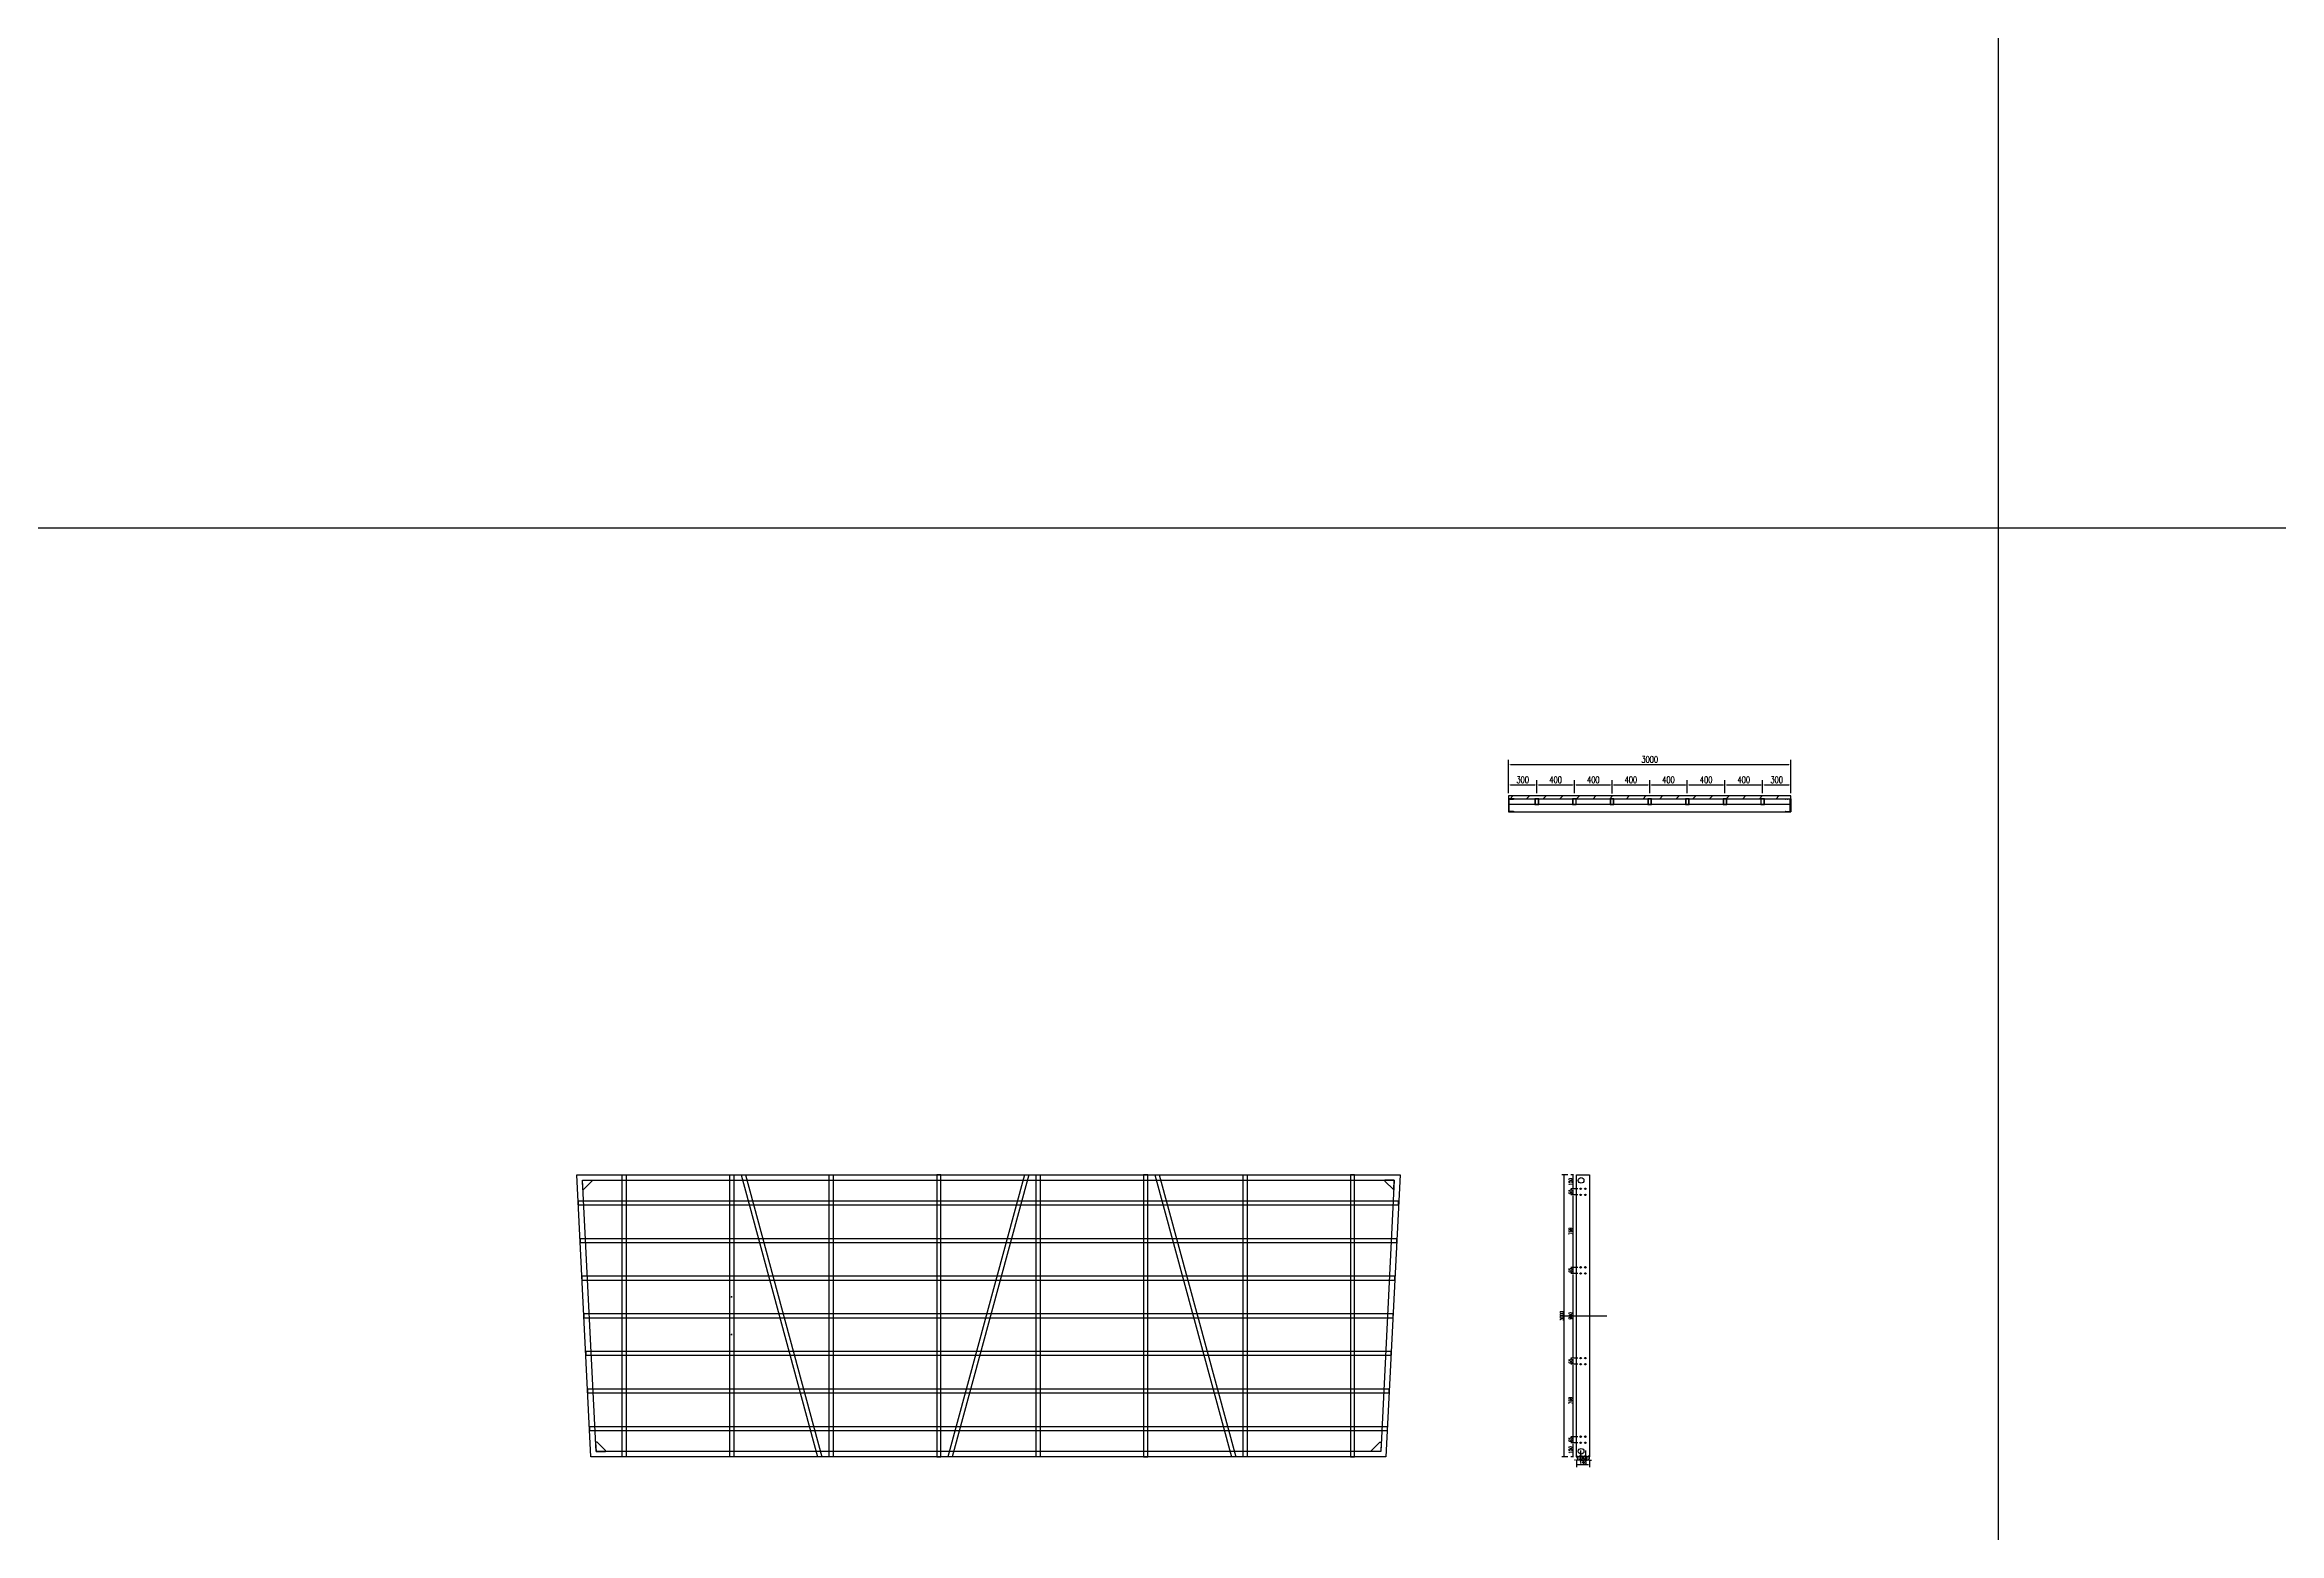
# Model space of a CAD drawing. Extents: x 1254079 to 1500931, y -102737 to 142253.
# Drawn here: x 1307200 to 1330956, y 36851 to 52675 of the extents above; entities that cross this region are included whole.
import ezdxf

# ---------------------------------------------------------------- set-up
doc = ezdxf.new("R2010")
doc.units = 0
doc.header["$LTSCALE"] = 1000
doc.header["$MEASUREMENT"] = 0
for name, color, linetype in [('14#槽钢', 3, 'Continuous'), ('PUB_DIM', 3, 'Continuous'), ('W-STEEL_FRAME钢架', 3, 'Continuous'), ('W-STEEL_KEEL钢龙骨', 5, 'Continuous'), ('W-WOOD_FLOOR木地板', 30, 'Continuous'), ('钢架', 90, 'Continuous')]:
    doc.layers.add(name, color=color, linetype=linetype)
doc.styles.add('STANDARD_T3', font='simplex.shx', dxfattribs={"width": 0.7, "bigfont": 'gbcbig.shx'})
doc.dimstyles.new('W&&10', dxfattribs={"dimtxt": 35, "dimasz": 10, "dimexe": 25, "dimexo": 30, "dimgap": 10, "dimtad": 1, "dimdec": 0, "dimzin": 0, "dimdsep": 46, "dimtxsty": 'STANDARD_T3', "dimcen": 0.09, "dimclrd": 1, "dimclre": 1, "dimclrt": 7, "dimazin": 2, "dimtfac": 1, "dimtdec": 0, "dimtix": 1, "dimtmove": 2, "dimatfit": 3, "dimfxl": 100, "dimtolj": 1, "dimtzin": 0, "dimarcsym": 0})
doc.dimstyles.new('W&&20', dxfattribs={"dimtxt": 70, "dimasz": 20, "dimexe": 50, "dimexo": 60, "dimgap": 20, "dimtad": 1, "dimdec": 0, "dimzin": 0, "dimdsep": 46, "dimtxsty": 'STANDARD_T3', "dimcen": 0.09, "dimclrd": 1, "dimclre": 1, "dimclrt": 7, "dimazin": 2, "dimtfac": 1, "dimtdec": 0, "dimtix": 1, "dimtmove": 2, "dimatfit": 3, "dimfxl": 100, "dimtolj": 1, "dimtzin": 0, "dimarcsym": 0})

# ---------------------------------------------------------------- blocks, each defined once
blk = doc.blocks.new('*U400')
at = {"layer": '14#槽钢'}
blk.add_lwpolyline([(0, 29946), (0, -29946)], dxfattribs=at)
blk = doc.blocks.new('*U401')
at = {"layer": '14#槽钢', "color": 0, "linetype": 'ByBlock', "lineweight": -2, "transparency": 16777216}
blk.add_blockref('*U400', (43523, 0), dxfattribs=at)
blk = doc.blocks.new('*D621')
at = {"layer": 'Defpoints', "color": 0, "transparency": 16777216}
for p in [(1323448, 37813), (1323529, 37813), (1323484, 37663)]:
    blk.add_point(p, dxfattribs=at)
at = {"layer": 'W-STEEL_FRAME钢架', "color": 1, "lineweight": -2, "transparency": 16777216}
for p, q in [((1323499, 37813), (1323423, 37813)), ((1323448, 37673), (1323448, 37803)), ((1323454, 37663), (1323423, 37663))]:
    blk.add_line(p, q, dxfattribs=at)
at = {"layer": 'W-STEEL_FRAME钢架', "color": 1, "transparency": 16777216}
for points in [[(1323446, 37803), (1323449, 37803), (1323448, 37813)], [(1323446, 37673), (1323449, 37673), (1323448, 37663)]]:
    blk.add_solid(points, dxfattribs=at)
at = {"layer": 'W-STEEL_FRAME钢架', "color": 7, "transparency": 16777216, "insert": (1323420, 37738), "char_height": 35, "attachment_point": 5, "rotation": 90, "style": 'STANDARD_T3'}
blk.add_mtext('\\A1;150', dxfattribs=at)
blk = doc.blocks.new('*D622')
at = {"layer": 'Defpoints', "color": 0, "transparency": 16777216}
for p in [(1323448, 37878), (1323529, 37878), (1323529, 37813)]:
    blk.add_point(p, dxfattribs=at)
at = {"layer": 'W-STEEL_FRAME钢架', "color": 1, "lineweight": -2, "transparency": 16777216}
for p, q in [((1323499, 37878), (1323423, 37878)), ((1323499, 37813), (1323423, 37813)), ((1323448, 37823), (1323448, 37868))]:
    blk.add_line(p, q, dxfattribs=at)
at = {"layer": 'W-STEEL_FRAME钢架', "color": 1, "transparency": 16777216}
for points in [[(1323446, 37868), (1323449, 37868), (1323448, 37878)], [(1323446, 37823), (1323449, 37823), (1323448, 37813)]]:
    blk.add_solid(points, dxfattribs=at)
at = {"layer": 'W-STEEL_FRAME钢架', "color": 7, "transparency": 16777216, "insert": (1323420, 37846), "char_height": 35, "attachment_point": 5, "rotation": 90, "style": 'STANDARD_T3'}
blk.add_mtext('\\A1;65', dxfattribs=at)
blk = doc.blocks.new('*D623')
at = {"layer": 'Defpoints', "color": 0, "transparency": 16777216}
for p in [(1323448, 38648), (1323529, 38648), (1323529, 37878)]:
    blk.add_point(p, dxfattribs=at)
at = {"layer": 'W-STEEL_FRAME钢架', "color": 1, "lineweight": -2, "transparency": 16777216}
for p, q in [((1323499, 38648), (1323423, 38648)), ((1323448, 37888), (1323448, 38638)), ((1323499, 37878), (1323423, 37878))]:
    blk.add_line(p, q, dxfattribs=at)
at = {"layer": 'W-STEEL_FRAME钢架', "color": 1, "transparency": 16777216}
for points in [[(1323446, 38638), (1323449, 38638), (1323448, 38648)], [(1323446, 37888), (1323449, 37888), (1323448, 37878)]]:
    blk.add_solid(points, dxfattribs=at)
at = {"layer": 'W-STEEL_FRAME钢架', "color": 7, "transparency": 16777216, "insert": (1323420, 38263), "char_height": 35, "attachment_point": 5, "rotation": 90, "style": 'STANDARD_T3'}
blk.add_mtext('\\A1;769', dxfattribs=at)
blk = doc.blocks.new('*D624')
at = {"layer": 'Defpoints', "color": 0, "transparency": 16777216}
for p in [(1323448, 38713), (1323529, 38713), (1323529, 38648)]:
    blk.add_point(p, dxfattribs=at)
at = {"layer": 'W-STEEL_FRAME钢架', "color": 1, "lineweight": -2, "transparency": 16777216}
for p, q in [((1323499, 38713), (1323423, 38713)), ((1323499, 38648), (1323423, 38648)), ((1323448, 38658), (1323448, 38703))]:
    blk.add_line(p, q, dxfattribs=at)
at = {"layer": 'W-STEEL_FRAME钢架', "color": 1, "transparency": 16777216}
for points in [[(1323446, 38703), (1323449, 38703), (1323448, 38713)], [(1323446, 38658), (1323449, 38658), (1323448, 38648)]]:
    blk.add_solid(points, dxfattribs=at)
at = {"layer": 'W-STEEL_FRAME钢架', "color": 7, "transparency": 16777216, "insert": (1323420, 38680), "char_height": 35, "attachment_point": 5, "rotation": 90, "style": 'STANDARD_T3'}
blk.add_mtext('\\A1;65', dxfattribs=at)
blk = doc.blocks.new('*D625')
at = {"layer": 'Defpoints', "color": 0, "transparency": 16777216}
for p in [(1323448, 39613), (1323529, 39613), (1323529, 38713)]:
    blk.add_point(p, dxfattribs=at)
at = {"layer": 'W-STEEL_FRAME钢架', "color": 1, "lineweight": -2, "transparency": 16777216}
for p, q in [((1323499, 39613), (1323423, 39613)), ((1323448, 38723), (1323448, 39603)), ((1323499, 38713), (1323423, 38713))]:
    blk.add_line(p, q, dxfattribs=at)
at = {"layer": 'W-STEEL_FRAME钢架', "color": 1, "transparency": 16777216}
for points in [[(1323446, 39603), (1323449, 39603), (1323448, 39613)], [(1323446, 38723), (1323449, 38723), (1323448, 38713)]]:
    blk.add_solid(points, dxfattribs=at)
at = {"layer": 'W-STEEL_FRAME钢架', "color": 7, "transparency": 16777216, "insert": (1323420, 39163), "char_height": 35, "attachment_point": 5, "rotation": 90, "style": 'STANDARD_T3'}
blk.add_mtext('\\A1;900', dxfattribs=at)
blk = doc.blocks.new('*D626')
at = {"layer": 'Defpoints', "color": 0, "transparency": 16777216}
for p in [(1323448, 40513), (1323529, 40513), (1323529, 40448)]:
    blk.add_point(p, dxfattribs=at)
at = {"layer": 'W-STEEL_FRAME钢架', "color": 1, "lineweight": -2, "transparency": 16777216}
for p, q in [((1323499, 40513), (1323423, 40513)), ((1323499, 40448), (1323423, 40448)), ((1323448, 40458), (1323448, 40503))]:
    blk.add_line(p, q, dxfattribs=at)
at = {"layer": 'W-STEEL_FRAME钢架', "color": 1, "transparency": 16777216}
for points in [[(1323446, 40503), (1323449, 40503), (1323448, 40513)], [(1323446, 40458), (1323449, 40458), (1323448, 40448)]]:
    blk.add_solid(points, dxfattribs=at)
at = {"layer": 'W-STEEL_FRAME钢架', "color": 7, "transparency": 16777216, "insert": (1323420, 40480), "char_height": 35, "attachment_point": 5, "rotation": 90, "style": 'STANDARD_T3'}
blk.add_mtext('\\A1;65', dxfattribs=at)
blk = doc.blocks.new('*D627')
at = {"layer": 'Defpoints', "color": 0, "transparency": 16777216}
for p in [(1323448, 40663), (1323484, 40663), (1323529, 40513)]:
    blk.add_point(p, dxfattribs=at)
at = {"layer": 'W-STEEL_FRAME钢架', "color": 1, "lineweight": -2, "transparency": 16777216}
for p, q in [((1323454, 40663), (1323423, 40663)), ((1323448, 40523), (1323448, 40653)), ((1323499, 40513), (1323423, 40513))]:
    blk.add_line(p, q, dxfattribs=at)
at = {"layer": 'W-STEEL_FRAME钢架', "color": 1, "transparency": 16777216}
for points in [[(1323446, 40653), (1323449, 40653), (1323448, 40663)], [(1323446, 40523), (1323449, 40523), (1323448, 40513)]]:
    blk.add_solid(points, dxfattribs=at)
at = {"layer": 'W-STEEL_FRAME钢架', "color": 7, "transparency": 16777216, "insert": (1323420, 40588), "char_height": 35, "attachment_point": 5, "rotation": 90, "style": 'STANDARD_T3'}
blk.add_mtext('\\A1;150', dxfattribs=at)
blk = doc.blocks.new('*D628')
at = {"layer": 'Defpoints', "color": 0, "transparency": 16777216}
for p in [(1323484, 37663), (1323484, 37578), (1323624, 37663)]:
    blk.add_point(p, dxfattribs=at)
at = {"layer": 'W-STEEL_FRAME钢架', "color": 1, "lineweight": -2, "transparency": 16777216}
for p, q in [((1323484, 37633), (1323484, 37553)), ((1323614, 37578), (1323494, 37578)), ((1323624, 37633), (1323624, 37553))]:
    blk.add_line(p, q, dxfattribs=at)
at = {"layer": 'W-STEEL_FRAME钢架', "color": 1, "transparency": 16777216}
for points in [[(1323494, 37579), (1323494, 37576), (1323484, 37578)], [(1323614, 37579), (1323614, 37576), (1323624, 37578)]]:
    blk.add_solid(points, dxfattribs=at)
at = {"layer": 'W-STEEL_FRAME钢架', "color": 7, "transparency": 16777216, "insert": (1323554, 37605), "char_height": 35, "attachment_point": 5, "style": 'STANDARD_T3'}
blk.add_mtext('\\A1;140', dxfattribs=at)
blk = doc.blocks.new('*D629')
at = {"layer": 'Defpoints', "color": 0, "transparency": 16777216}
for p in [(1323579, 37813), (1323579, 37630), (1323624, 37663)]:
    blk.add_point(p, dxfattribs=at)
at = {"layer": 'W-STEEL_FRAME钢架', "color": 1, "lineweight": -2, "transparency": 16777216}
for p, q in [((1323569, 37630), (1323559, 37630)), ((1323579, 37730), (1323579, 37605)), ((1323624, 37630), (1323579, 37630)), ((1323624, 37633), (1323624, 37605)), ((1323634, 37630), (1323644, 37630))]:
    blk.add_line(p, q, dxfattribs=at)
at = {"layer": 'W-STEEL_FRAME钢架', "color": 1, "transparency": 16777216}
for points in [[(1323569, 37632), (1323569, 37629), (1323579, 37630)], [(1323634, 37632), (1323634, 37629), (1323624, 37630)]]:
    blk.add_solid(points, dxfattribs=at)
at = {"layer": 'W-STEEL_FRAME钢架', "color": 7, "transparency": 16777216, "insert": (1323601, 37658), "char_height": 35, "attachment_point": 5, "style": 'STANDARD_T3'}
blk.add_mtext('\\A1;45', dxfattribs=at)
blk = doc.blocks.new('*D630')
at = {"layer": 'Defpoints', "color": 0, "transparency": 16777216}
for p in [(1323529, 37813), (1323579, 37813), (1323529, 37630)]:
    blk.add_point(p, dxfattribs=at)
at = {"layer": 'W-STEEL_FRAME钢架', "color": 1, "lineweight": -2, "transparency": 16777216}
for p, q in [((1323519, 37630), (1323509, 37630)), ((1323529, 37730), (1323529, 37605)), ((1323579, 37630), (1323529, 37630)), ((1323579, 37730), (1323579, 37605)), ((1323589, 37630), (1323599, 37630))]:
    blk.add_line(p, q, dxfattribs=at)
at = {"layer": 'W-STEEL_FRAME钢架', "color": 1, "transparency": 16777216}
for points in [[(1323519, 37632), (1323519, 37629), (1323529, 37630)], [(1323589, 37632), (1323589, 37629), (1323579, 37630)]]:
    blk.add_solid(points, dxfattribs=at)
at = {"layer": 'W-STEEL_FRAME钢架', "color": 7, "transparency": 16777216, "insert": (1323554, 37658), "char_height": 35, "attachment_point": 5, "style": 'STANDARD_T3'}
blk.add_mtext('\\A1;50', dxfattribs=at)
blk = doc.blocks.new('*D551')
at = {"layer": 'Defpoints', "color": 0, "transparency": 16777216}
for p in [(1323529, 37813), (1323484, 37663), (1323484, 37630)]:
    blk.add_point(p, dxfattribs=at)
at = {"layer": 'W-STEEL_FRAME钢架', "color": 1, "lineweight": -2, "transparency": 16777216}
for p, q in [((1323474, 37630), (1323464, 37630)), ((1323484, 37633), (1323484, 37605)), ((1323529, 37630), (1323484, 37630)), ((1323529, 37730), (1323529, 37605)), ((1323539, 37630), (1323549, 37630))]:
    blk.add_line(p, q, dxfattribs=at)
at = {"layer": 'W-STEEL_FRAME钢架', "color": 1, "transparency": 16777216}
for points in [[(1323474, 37632), (1323474, 37629), (1323484, 37630)], [(1323539, 37632), (1323539, 37629), (1323529, 37630)]]:
    blk.add_solid(points, dxfattribs=at)
at = {"layer": 'W-STEEL_FRAME钢架', "color": 7, "transparency": 16777216, "insert": (1323506, 37658), "char_height": 35, "attachment_point": 5, "style": 'STANDARD_T3'}
blk.add_mtext('\\A1;45', dxfattribs=at)
blk = doc.blocks.new('*D552')
at = {"layer": 'Defpoints', "color": 0, "transparency": 16777216}
for p in [(1323355, 40663), (1323423, 40663), (1323423, 37663)]:
    blk.add_point(p, dxfattribs=at)
at = {"layer": 'W-STEEL_FRAME钢架', "color": 1, "lineweight": -2, "transparency": 16777216}
for p, q in [((1323393, 40663), (1323330, 40663)), ((1323355, 37673), (1323355, 40653)), ((1323393, 37663), (1323330, 37663))]:
    blk.add_line(p, q, dxfattribs=at)
at = {"layer": 'W-STEEL_FRAME钢架', "color": 1, "transparency": 16777216}
for points in [[(1323353, 40653), (1323356, 40653), (1323355, 40663)], [(1323353, 37673), (1323356, 37673), (1323355, 37663)]]:
    blk.add_solid(points, dxfattribs=at)
at = {"layer": 'W-STEEL_FRAME钢架', "color": 7, "transparency": 16777216, "insert": (1323327, 39163), "char_height": 35, "attachment_point": 5, "rotation": 90, "style": 'STANDARD_T3'}
blk.add_mtext('\\A1;3000', dxfattribs=at)
blk = doc.blocks.new('*D631')
at = {"layer": 'Defpoints', "color": 0, "transparency": 16777216}
for p in [(1323448, 39678), (1323529, 39678), (1323529, 39613)]:
    blk.add_point(p, dxfattribs=at)
at = {"layer": 'W-STEEL_FRAME钢架', "color": 1, "lineweight": -2, "transparency": 16777216}
for p, q in [((1323499, 39678), (1323423, 39678)), ((1323499, 39613), (1323423, 39613)), ((1323448, 39623), (1323448, 39668))]:
    blk.add_line(p, q, dxfattribs=at)
at = {"layer": 'W-STEEL_FRAME钢架', "color": 1, "transparency": 16777216}
for points in [[(1323446, 39668), (1323449, 39668), (1323448, 39678)], [(1323446, 39623), (1323449, 39623), (1323448, 39613)]]:
    blk.add_solid(points, dxfattribs=at)
at = {"layer": 'W-STEEL_FRAME钢架', "color": 7, "transparency": 16777216, "insert": (1323420, 39646), "char_height": 35, "attachment_point": 5, "rotation": 90, "style": 'STANDARD_T3'}
blk.add_mtext('\\A1;65', dxfattribs=at)
blk = doc.blocks.new('*D632')
at = {"layer": 'Defpoints', "color": 0, "transparency": 16777216}
for p in [(1323448, 40448), (1323484, 40448), (1323529, 39678)]:
    blk.add_point(p, dxfattribs=at)
at = {"layer": 'W-STEEL_FRAME钢架', "color": 1, "lineweight": -2, "transparency": 16777216}
for p, q in [((1323454, 40448), (1323423, 40448)), ((1323448, 39688), (1323448, 40438)), ((1323499, 39678), (1323423, 39678))]:
    blk.add_line(p, q, dxfattribs=at)
at = {"layer": 'W-STEEL_FRAME钢架', "color": 1, "transparency": 16777216}
for points in [[(1323446, 40438), (1323449, 40438), (1323448, 40448)], [(1323446, 39688), (1323449, 39688), (1323448, 39678)]]:
    blk.add_solid(points, dxfattribs=at)
at = {"layer": 'W-STEEL_FRAME钢架', "color": 7, "transparency": 16777216, "insert": (1323420, 40063), "char_height": 35, "attachment_point": 5, "rotation": 90, "style": 'STANDARD_T3'}
blk.add_mtext('\\A1;769', dxfattribs=at)
blk = doc.blocks.new('14a槽钢')
at = {"layer": '钢架'}
h = blk.add_hatch(dxfattribs=at)
h.set_pattern_fill('STEEL', color=4, scale=10)
h.set_pattern_definition([(50.389312, (-1352470.2, 1293523.579), (-9.2899201, 11.2253202), []), (50.389312, (-1352470.2, 1293531.516), (-9.2899201, 11.2253202), [])])
edge = h.paths.add_edge_path()
edge.add_ellipse((-1332250, 1115678), major_axis=(-3.26, 5.03), ratio=0.900468, start_angle=55.3931, end_angle=130.6069)
edge.add_line((-1332252, 1115673), (-1332208, 1115673))
edge.add_ellipse((-1332208, 1115667), major_axis=(0, 6), ratio=0.827586, start_angle=270, end_angle=360, ccw=False)
edge.add_line((-1332203, 1115667), (-1332203, 1115551))
edge.add_ellipse((-1332208, 1115551), major_axis=(0, 6), ratio=0.827586, start_angle=180, end_angle=270, ccw=False)
edge.add_line((-1332208, 1115545), (-1332251, 1115545))
edge.add_ellipse((-1332250, 1115540), major_axis=(3.82, 3.82), ratio=1, start_angle=49.2445, end_angle=141.5341)
edge.add_line((-1332256, 1115539), (-1332198, 1115539))
edge.add_line((-1332198, 1115539), (-1332198, 1115679))
edge.add_line((-1332198, 1115679), (-1332256, 1115679))
for p, q in [((-1332256, 1115679, 0), (-1332198, 1115679, 0)), ((-1332208, 1115673, 0), (-1332251, 1115673, 0)), ((-1332246, 1115679, 0), (-1332246, 1115679, 0)), ((-1332203, 1115551, 0), (-1332203, 1115667, 0)), ((-1332198, 1115679, 0), (-1332198, 1115539, 0)), ((-1332198, 1115539, 0), (-1332256, 1115539, 0)), ((-1332251, 1115545, 0), (-1332208, 1115545, 0)), ((-1332246, 1115539, 0), (-1332246, 1115539, 0))]:
    blk.add_line(p, q, dxfattribs=at)
for centre, start_param, end_param in [((-1332251, 1115679, 0), 1.570796, 3.141593), ((-1332208, 1115667, 0), 4.712389, 6.283185), ((-1332208, 1115667, 0), 4.712389, 6.283185), ((-1332251, 1115539, 0), 0, 1.570796), ((-1332208, 1115551, 0), 3.141593, 4.712389)]:
    blk.add_ellipse(centre, major_axis=(0, 6), ratio=0.827586, start_param=start_param, end_param=end_param, dxfattribs=at)
blk = doc.blocks.new('*D534')
at = {"color": 1, "lineweight": -2, "transparency": 16777216}
for p, q in [((1322763, 44749), (1322763, 45073)), ((1322783, 45023), (1325743, 45023)), ((1325763, 44749), (1325763, 45073))]:
    blk.add_line(p, q, dxfattribs=at)
at = {"color": 1, "transparency": 16777216}
for points in [[(1322783, 45026), (1322783, 45020), (1322763, 45023)], [(1325743, 45026), (1325743, 45020), (1325763, 45023)]]:
    blk.add_solid(points, dxfattribs=at)
at = {"layer": 'Defpoints', "color": 0, "transparency": 16777216}
for p in [(1325763, 45023), (1322763, 44689), (1325763, 44689)]:
    blk.add_point(p, dxfattribs=at)
at = {"color": 7, "transparency": 16777216, "insert": (1324263, 45078), "char_height": 70, "attachment_point": 5, "style": 'STANDARD_T3'}
blk.add_mtext('\\A1;3000', dxfattribs=at)
blk = doc.blocks.new('ganglonggu')
at = {"layer": 'W-STEEL_KEEL钢龙骨'}
for points in [[(-1338169, 1115605), (-1338129, 1115605), (-1338129, 1115665), (-1338169, 1115665)], [(-1338166, 1115608), (-1338132, 1115608), (-1338132, 1115662), (-1338166, 1115662)]]:
    blk.add_lwpolyline(points, close=True, dxfattribs=at)
blk = doc.blocks.new('*U410')
blk.add_blockref('ganglonggu', (1338149, -1115635))
blk = doc.blocks.new('*U411')
at = {"layer": 'W-STEEL_KEEL钢龙骨', "color": 0, "linetype": 'ByBlock', "lineweight": -2}
for p in [(0, 0), (400, 0), (800, 0), (1200, 0), (1600, 0), (2000, 0)]:
    blk.add_blockref('*U410', p, dxfattribs=at)
at = {"layer": 'W-STEEL_KEEL钢龙骨', "color": 0, "linetype": 'ByBlock', "lineweight": -2, "transparency": 16777216}
blk.add_blockref('*U410', (2400, 0), dxfattribs=at)
blk = doc.blocks.new('*D535')
at = {"layer": 'Defpoints', "color": 0, "transparency": 16777216}
for p in [(1323063, 44806), (1322763, 44659), (1323063, 44659)]:
    blk.add_point(p, dxfattribs=at)
at = {"layer": 'PUB_DIM', "color": 1, "lineweight": -2, "transparency": 16777216}
for p, q in [((1322763, 44719), (1322763, 44856)), ((1322783, 44806), (1323043, 44806)), ((1323063, 44719), (1323063, 44856))]:
    blk.add_line(p, q, dxfattribs=at)
at = {"layer": 'PUB_DIM', "color": 1, "transparency": 16777216}
for points in [[(1322783, 44809), (1322783, 44802), (1322763, 44806)], [(1323043, 44809), (1323043, 44802), (1323063, 44806)]]:
    blk.add_solid(points, dxfattribs=at)
at = {"layer": 'PUB_DIM', "color": 7, "transparency": 16777216, "insert": (1322913, 44861), "char_height": 70, "attachment_point": 5, "style": 'STANDARD_T3'}
blk.add_mtext('\\A1;300', dxfattribs=at)
blk = doc.blocks.new('*D536')
at = {"layer": 'Defpoints', "color": 0, "transparency": 16777216}
for p in [(1323463, 44806), (1323063, 44659), (1323463, 44659)]:
    blk.add_point(p, dxfattribs=at)
at = {"layer": 'PUB_DIM', "color": 1, "lineweight": -2, "transparency": 16777216}
for p, q in [((1323063, 44719), (1323063, 44856)), ((1323083, 44806), (1323443, 44806)), ((1323463, 44719), (1323463, 44856))]:
    blk.add_line(p, q, dxfattribs=at)
at = {"layer": 'PUB_DIM', "color": 1, "transparency": 16777216}
for points in [[(1323083, 44809), (1323083, 44802), (1323063, 44806)], [(1323443, 44809), (1323443, 44802), (1323463, 44806)]]:
    blk.add_solid(points, dxfattribs=at)
at = {"layer": 'PUB_DIM', "color": 7, "transparency": 16777216, "insert": (1323263, 44861), "char_height": 70, "attachment_point": 5, "style": 'STANDARD_T3'}
blk.add_mtext('\\A1;400', dxfattribs=at)
blk = doc.blocks.new('*D537')
at = {"layer": 'Defpoints', "color": 0, "transparency": 16777216}
for p in [(1323863, 44806), (1323463, 44659), (1323863, 44656)]:
    blk.add_point(p, dxfattribs=at)
at = {"layer": 'PUB_DIM', "color": 1, "lineweight": -2, "transparency": 16777216}
for p, q in [((1323463, 44719), (1323463, 44856)), ((1323483, 44806), (1323843, 44806)), ((1323863, 44716), (1323863, 44856))]:
    blk.add_line(p, q, dxfattribs=at)
at = {"layer": 'PUB_DIM', "color": 1, "transparency": 16777216}
for points in [[(1323483, 44809), (1323483, 44802), (1323463, 44806)], [(1323843, 44809), (1323843, 44802), (1323863, 44806)]]:
    blk.add_solid(points, dxfattribs=at)
at = {"layer": 'PUB_DIM', "color": 7, "transparency": 16777216, "insert": (1323663, 44861), "char_height": 70, "attachment_point": 5, "style": 'STANDARD_T3'}
blk.add_mtext('\\A1;400', dxfattribs=at)
blk = doc.blocks.new('*D538')
at = {"layer": 'Defpoints', "color": 0, "transparency": 16777216}
for p in [(1324263, 44806), (1323863, 44656), (1324263, 44659)]:
    blk.add_point(p, dxfattribs=at)
at = {"layer": 'PUB_DIM', "color": 1, "lineweight": -2, "transparency": 16777216}
for p, q in [((1323863, 44716), (1323863, 44856)), ((1323883, 44806), (1324243, 44806)), ((1324263, 44719), (1324263, 44856))]:
    blk.add_line(p, q, dxfattribs=at)
at = {"layer": 'PUB_DIM', "color": 1, "transparency": 16777216}
for points in [[(1323883, 44809), (1323883, 44802), (1323863, 44806)], [(1324243, 44809), (1324243, 44802), (1324263, 44806)]]:
    blk.add_solid(points, dxfattribs=at)
at = {"layer": 'PUB_DIM', "color": 7, "transparency": 16777216, "insert": (1324063, 44861), "char_height": 70, "attachment_point": 5, "style": 'STANDARD_T3'}
blk.add_mtext('\\A1;400', dxfattribs=at)
blk = doc.blocks.new('*D539')
at = {"layer": 'Defpoints', "color": 0, "transparency": 16777216}
for p in [(1324663, 44806), (1324263, 44659), (1324663, 44659)]:
    blk.add_point(p, dxfattribs=at)
at = {"layer": 'PUB_DIM', "color": 1, "lineweight": -2, "transparency": 16777216}
for p, q in [((1324263, 44719), (1324263, 44856)), ((1324283, 44806), (1324643, 44806)), ((1324663, 44719), (1324663, 44856))]:
    blk.add_line(p, q, dxfattribs=at)
at = {"layer": 'PUB_DIM', "color": 1, "transparency": 16777216}
for points in [[(1324283, 44809), (1324283, 44802), (1324263, 44806)], [(1324643, 44809), (1324643, 44802), (1324663, 44806)]]:
    blk.add_solid(points, dxfattribs=at)
at = {"layer": 'PUB_DIM', "color": 7, "transparency": 16777216, "insert": (1324463, 44861), "char_height": 70, "attachment_point": 5, "style": 'STANDARD_T3'}
blk.add_mtext('\\A1;400', dxfattribs=at)
blk = doc.blocks.new('*D540')
at = {"layer": 'Defpoints', "color": 0, "transparency": 16777216}
for p in [(1325063, 44806), (1324663, 44659), (1325063, 44659)]:
    blk.add_point(p, dxfattribs=at)
at = {"layer": 'PUB_DIM', "color": 1, "lineweight": -2, "transparency": 16777216}
for p, q in [((1324663, 44719), (1324663, 44856)), ((1324683, 44806), (1325043, 44806)), ((1325063, 44719), (1325063, 44856))]:
    blk.add_line(p, q, dxfattribs=at)
at = {"layer": 'PUB_DIM', "color": 1, "transparency": 16777216}
for points in [[(1324683, 44809), (1324683, 44802), (1324663, 44806)], [(1325043, 44809), (1325043, 44802), (1325063, 44806)]]:
    blk.add_solid(points, dxfattribs=at)
at = {"layer": 'PUB_DIM', "color": 7, "transparency": 16777216, "insert": (1324863, 44861), "char_height": 70, "attachment_point": 5, "style": 'STANDARD_T3'}
blk.add_mtext('\\A1;400', dxfattribs=at)
blk = doc.blocks.new('*D541')
at = {"layer": 'Defpoints', "color": 0, "transparency": 16777216}
for p in [(1325463, 44806), (1325063, 44659), (1325463, 44659)]:
    blk.add_point(p, dxfattribs=at)
at = {"layer": 'PUB_DIM', "color": 1, "lineweight": -2, "transparency": 16777216}
for p, q in [((1325063, 44719), (1325063, 44856)), ((1325083, 44806), (1325443, 44806)), ((1325463, 44719), (1325463, 44856))]:
    blk.add_line(p, q, dxfattribs=at)
at = {"layer": 'PUB_DIM', "color": 1, "transparency": 16777216}
for points in [[(1325083, 44809), (1325083, 44802), (1325063, 44806)], [(1325443, 44809), (1325443, 44802), (1325463, 44806)]]:
    blk.add_solid(points, dxfattribs=at)
at = {"layer": 'PUB_DIM', "color": 7, "transparency": 16777216, "insert": (1325263, 44861), "char_height": 70, "attachment_point": 5, "style": 'STANDARD_T3'}
blk.add_mtext('\\A1;400', dxfattribs=at)
blk = doc.blocks.new('*D542')
at = {"layer": 'Defpoints', "color": 0, "transparency": 16777216}
for p in [(1325763, 44806), (1325463, 44659), (1325763, 44659)]:
    blk.add_point(p, dxfattribs=at)
at = {"layer": 'PUB_DIM', "color": 1, "lineweight": -2, "transparency": 16777216}
for p, q in [((1325463, 44719), (1325463, 44856)), ((1325483, 44806), (1325743, 44806)), ((1325763, 44719), (1325763, 44856))]:
    blk.add_line(p, q, dxfattribs=at)
at = {"layer": 'PUB_DIM', "color": 1, "transparency": 16777216}
for points in [[(1325483, 44809), (1325483, 44802), (1325463, 44806)], [(1325743, 44809), (1325743, 44802), (1325763, 44806)]]:
    blk.add_solid(points, dxfattribs=at)
at = {"layer": 'PUB_DIM', "color": 7, "transparency": 16777216, "insert": (1325613, 44861), "char_height": 70, "attachment_point": 5, "style": 'STANDARD_T3'}
blk.add_mtext('\\A1;300', dxfattribs=at)

msp = doc.modelspace()

# ---------------------------------------------------------------- hatches: boundary and pattern name
at = {"layer": 'W-WOOD_FLOOR木地板'}
h = msp.add_hatch(dxfattribs=at)
h.set_pattern_fill('木板', color=256, scale=100)
h.set_pattern_definition([(0, (2869119.51, -1090171.59), (0, 125), []), (45, (2869119.51, -1090171.59), (-88.388348, 88.388348), [])])
h.paths.add_polyline_path([(1325763, 44689.3), (1322763, 44689.3), (1322763, 44659.3), (1325763, 44659.3)])

# ---------------------------------------------------------------- linework, layer by layer
at = {"layer": '14#槽钢'}
msp.add_lwpolyline([(1284443.8, 47538.8), (1371490.4, 47538.8)], dxfattribs=at)
for points in [[(1321609.2, 40663.4), (1321459.4, 37663.1), (1313006.6, 37663.1), (1312856.8, 40663.4)], [(1321548.2, 40605.4), (1321404.2, 37721.1), (1313061.8, 37721.1), (1312917.8, 40605.4)]]:
    msp.add_lwpolyline(points, close=True, dxfattribs=at)
at = {"layer": 'PUB_DIM'}
for p, q in [((1314496, 39363.4), (1314510, 39363.4)), ((1314503, 39370.4), (1314503, 39356.4)), ((1314496, 38963.4), (1314510, 38963.4)), ((1314503, 38970.4), (1314503, 38956.4))]:
    msp.add_line(p, q, dxfattribs=at)
at = {"layer": 'W-STEEL_FRAME钢架'}
for p, q in [((1314602.8, 40663.4), (1315416.8, 37663.4)), ((1314649.2, 40663.4), (1315463.2, 37663.4)), ((1317616.8, 40663.4), (1316802.8, 37663.4)), ((1317663.2, 40663.4), (1316849.2, 37663.4)), ((1319002.8, 40663.4), (1319816.8, 37663.4)), ((1319049.2, 40663.4), (1319863.2, 37663.4)), ((1323354.7, 39163.1), (1323807.2, 39163.1))]:
    msp.add_line(p, q, dxfattribs=at)
for points in [[(1322763, 44519.3), (1325763, 44519.3), (1325763, 44599.3), (1322763, 44599.3)], [(1313340, 40663.4), (1313383, 40663.4), (1313383, 37663.4), (1313340, 37663.4)], [(1314483, 40663.4), (1314526, 40663.4), (1314526, 37663.4), (1314483, 37663.4)], [(1315540, 40663.4), (1315583, 40663.4), (1315583, 37663.4), (1315540, 37663.4)], [(1316726, 40663.4), (1316683, 40663.4), (1316683, 37663.4), (1316726, 37663.4)], [(1317740, 40663.4), (1317783, 40663.4), (1317783, 37663.4), (1317740, 37663.4)], [(1318926, 40663.4), (1318883, 40663.4), (1318883, 37663.4), (1318926, 37663.4)], [(1319940, 40663.4), (1319983, 40663.4), (1319983, 37663.4), (1319940, 37663.4)], [(1321126, 40663.4), (1321083, 40663.4), (1321083, 37663.4), (1321126, 37663.4)], [(1323483.9, 37663.1), (1323483.9, 40663.1), (1323623.9, 40663.1), (1323623.9, 37663.1)]]:
    msp.add_lwpolyline(points, close=True, dxfattribs=at)
at = {"layer": 'W-STEEL_FRAME钢架', "color": 1}
for points in [[(1312927.8, 40505.4), (1312922.8, 40505.4), (1312917.8, 40605.4), (1313017.8, 40605.4), (1313017.8, 40595.4)], [(1321538.9, 40505.4), (1321543.2, 40505.4), (1321548.2, 40605.4), (1321448.9, 40605.4), (1321448.9, 40595.4)], [(1313071.8, 37821.1), (1313056.8, 37821.2), (1313061.8, 37721.1), (1313161.8, 37721.1), (1313161.8, 37731.1)], [(1321394.2, 37821.1), (1321409.2, 37821.2), (1321404.2, 37721.1), (1321304.2, 37721.1), (1321304.2, 37731.1)]]:
    msp.add_lwpolyline(points, close=True, dxfattribs=at)
at = {"layer": 'W-STEEL_FRAME钢架'}
for centre in [(1323533.9, 40603.1), (1323533.9, 37723.1)]:
    msp.add_circle(centre, 30, dxfattribs=at)
at = {"layer": 'W-STEEL_FRAME钢架', "color": 1}
for centre in [(1323528.9, 40513.1), (1323528.9, 40447.8), (1323578.9, 40513.1), (1323578.9, 40447.8), (1323528.9, 39678.4), (1323578.9, 39678.4), (1323528.9, 39613.1), (1323578.9, 39613.1), (1323528.9, 38713.1), (1323528.9, 38647.8), (1323578.9, 38713.1), (1323578.9, 38647.8), (1323528.9, 37878.4), (1323528.9, 37813.1), (1323578.9, 37878.4), (1323578.9, 37813.1)]:
    msp.add_circle(centre, 7.5, dxfattribs=at)
at = {"layer": 'W-STEEL_KEEL钢龙骨'}
for points in [[(1312871.8, 40343.1), (1321594.2, 40343.3), (1321594.2, 40383.3), (1312871.8, 40383.1)], [(1312891.8, 39942.4), (1321574.2, 39942.8), (1321574.2, 39982.8), (1312891.8, 39982.4)], [(1312911.7, 39543.8), (1321554.3, 39543.4), (1321554.3, 39583.4), (1312911.7, 39583.8)], [(1312931.7, 39143.3), (1321534.3, 39143.3), (1321534.3, 39183.3), (1312931.7, 39183.3)], [(1312951.7, 38743.8), (1321514.4, 38743.8), (1321514.4, 38783.8), (1312951.7, 38783.8)], [(1312971.7, 38343.8), (1321494.4, 38343.4), (1321494.4, 38383.4), (1312971.7, 38383.8)], [(1312991.7, 37943.3), (1321474.4, 37943), (1321474.4, 37983), (1312991.7, 37983.3)]]:
    msp.add_lwpolyline(points, close=True, dxfattribs=at)
at = {"layer": 'W-WOOD_FLOOR木地板'}
msp.add_lwpolyline([(1322763, 44659.3), (1325763, 44659.3), (1325763, 44689.3), (1322763, 44689.3)], close=True, dxfattribs=at)

# ---------------------------------------------------------------- block references
at = {"layer": '14#槽钢'}
msp.add_blockref('*U401', (1284443.8, 32566), dxfattribs=at)
at = {"layer": 'W-STEEL_FRAME钢架', "xscale": -1}
msp.add_blockref('14a槽钢', (-9434.8, -1071019.7, 0), dxfattribs=at)
at = {"layer": 'W-STEEL_FRAME钢架'}
msp.add_blockref('14a槽钢', (2657960.8, -1071019.7, 0), dxfattribs=at)
at = {"layer": 'W-STEEL_KEEL钢龙骨'}
msp.add_blockref('*U411', (1323063, 44629.3), dxfattribs=at)

# ---------------------------------------------------------------- dimensions: what is measured, and where the dimension line sits
dim = msp.add_linear_dim(base=(1325762.8, 45022.9), p1=(1322763, 44689.3), p2=(1325762.8, 44689.3), dimstyle='W&&20')
dim.commit()
dim.dimension.update_dxf_attribs({"geometry": '*D534', "text_midpoint": (1324262.9, 45077.9)})
at = {"layer": 'PUB_DIM'}
for base, p1, p2, picture, middle in [((1323063, 44805.5), (1322763, 44659.3), (1323063, 44659.3), '*D535', (1322913, 44860.5)), ((1323463, 44805.5), (1323063, 44659.3), (1323463, 44659.3), '*D536', (1323263, 44860.5)), ((1323863, 44805.5), (1323463, 44659.3), (1323863, 44656.3), '*D537', (1323663, 44860.5)), ((1324263, 44805.5), (1323863, 44656.3), (1324263, 44659.3), '*D538', (1324063, 44860.5)), ((1324663, 44805.5), (1324263, 44659.3), (1324663, 44659.3), '*D539', (1324463, 44860.5)), ((1325063, 44805.5), (1324663, 44659.3), (1325063, 44659.3), '*D540', (1324863, 44860.5)), ((1325463, 44805.5), (1325063, 44659.3), (1325463, 44659.3), '*D541', (1325263, 44860.5)), ((1325763, 44805.5), (1325463, 44659.3), (1325763, 44659.3), '*D542', (1325613, 44860.5))]:
    dim = msp.add_linear_dim(base=base, p1=p1, p2=p2, dimstyle='W&&20', dxfattribs=at)
    dim.commit()
    dim.dimension.update_dxf_attribs({"geometry": picture, "text_midpoint": middle})
at = {"layer": 'W-STEEL_FRAME钢架'}
for base, p1, p2, angle, picture, middle in [((1323354.7, 40663.1), (1323422.6, 37663.1), (1323422.6, 40663.1), 90, '*D552', (1323327.2, 39163.1)), ((1323447.6, 40663.1), (1323528.9, 40513.1), (1323483.9, 40663.1), 90, '*D627', (1323420.1, 40588.1)), ((1323447.6, 40513.1), (1323528.9, 40447.8), (1323528.9, 40513.1), 90, '*D626', (1323420.1, 40480.4)), ((1323447.6, 40447.8), (1323528.9, 39678.4), (1323483.9, 40447.8), 90, '*D632', (1323420.1, 40063.1)), ((1323447.6, 39678.4), (1323528.9, 39613.1), (1323528.9, 39678.4), 90, '*D631', (1323420.1, 39645.8)), ((1323447.6, 39613.1), (1323528.9, 38713.1), (1323528.9, 39613.1), 90, '*D625', (1323420.1, 39163.1)), ((1323447.6, 38713.1), (1323528.9, 38647.8), (1323528.9, 38713.1), 90, '*D624', (1323420.1, 38680.4)), ((1323447.6, 38647.8), (1323528.9, 37878.4), (1323528.9, 38647.8), 90, '*D623', (1323420.1, 38263.1)), ((1323447.6, 37878.4), (1323528.9, 37813.1), (1323528.9, 37878.4), 90, '*D622', (1323420.1, 37845.8)), ((1323447.6, 37813.1), (1323483.9, 37663.1), (1323528.9, 37813.1), 90, '*D621', (1323420.1, 37738.1)), ((1323483.9, 37577.6), (1323623.9, 37663.1), (1323483.9, 37663.1), 180, '*D628', (1323553.9, 37605.1))]:
    dim = msp.add_linear_dim(base=base, p1=p1, p2=p2, angle=angle, dimstyle='W&&10', dxfattribs=at)
    dim.commit()
    dim.dimension.update_dxf_attribs({"geometry": picture, "text_midpoint": middle})
for base, p1, p2, picture, middle in [((1323483.9, 37630.4), (1323528.9, 37813.1), (1323483.9, 37663.1), '*D551', (1323506.4, 37657.9)), ((1323528.9, 37630.4), (1323578.9, 37813.1), (1323528.9, 37813.1), '*D630', (1323553.9, 37657.9)), ((1323578.9, 37630.4), (1323623.9, 37663.1), (1323578.9, 37813.1), '*D629', (1323601.4, 37657.9))]:
    dim = msp.add_linear_dim(base=base, p1=p1, p2=p2, angle=180, dimstyle='W&&10', override={"dimfxlon": 1}, dxfattribs=at)
    dim.commit()
    dim.dimension.update_dxf_attribs({"geometry": picture, "text_midpoint": middle})

doc.saveas('drawing.dxf')
